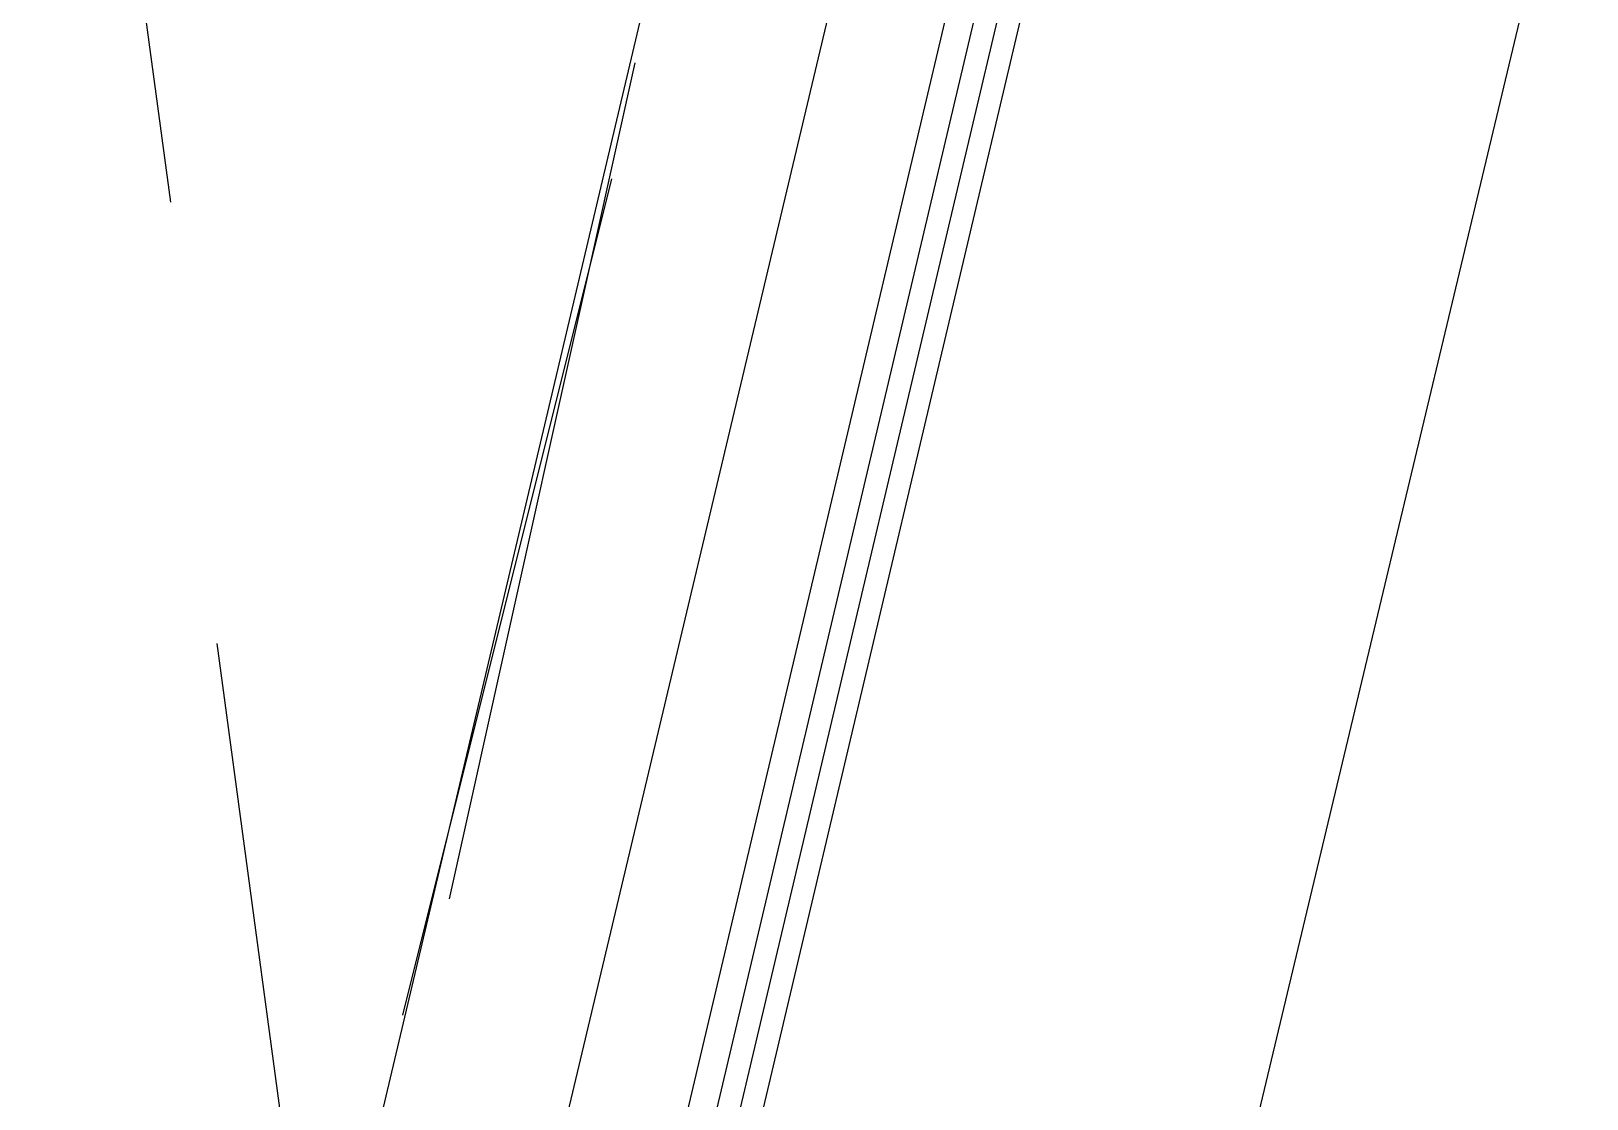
# Model space of a CAD drawing. Header units: feet. Extents: x -84 to 198, y -22 to 181.
# Drawn here: x 133.96 to 134.853, y 105.063 to 105.676 of the extents above; entities that cross this region are included whole.
import ezdxf

# ---------------------------------------------------------------- set-up
doc = ezdxf.new("R2010")
doc.units = ezdxf.units.FT
doc.layers.add('A-LINEA', color=7, linetype='CONTINUOUS')

msp = doc.modelspace()

# ---------------------------------------------------------------- linework, layer by layer
at = {"layer": 'A-LINEA'}
for p, q in [((133.9733, 106.0711), (134.04, 105.5778)), ((134.3733, 105.9511), (132.6267, 98.5644)), ((134.0533, 104.1511), (134.44, 105.7778)), ((134.0533, 104.1511), (134.44, 105.7778)), ((134.3067, 105.6578), (134.2, 105.1778)), ((134.2933, 105.5911), (134.1733, 105.1111)), ((134.2933, 105.5911), (134.1733, 105.1111)), ((134.0667, 105.3244), (134.1333, 104.8311))]:
    msp.add_line(p, q, dxfattribs=at)
for points in [[(134.8533, 105.8444), (134.4267, 104.0578), (134, 102.2578)], [(134.8533, 105.8444), (134.4267, 104.0578), (134, 102.2578)], [(134.12, 104.1378), (134.52, 105.8311), (134.5333, 105.8311), (134.5333, 105.8178), (134.1333, 104.1244)], [(134.12, 104.1378), (134.52, 105.8311), (134.5333, 105.8311), (134.5333, 105.8178), (134.1333, 104.1244)], [(134.16, 104.1244), (134.56, 105.8178), (134.5467, 105.8311), (134.5467, 105.8178), (134.1467, 104.1244)], [(134.16, 104.1244), (134.56, 105.8178), (134.5467, 105.8311), (134.5467, 105.8178), (134.1467, 104.1244)]]:
    msp.add_lwpolyline(points, dxfattribs=at)

doc.saveas('drawing.dxf')
